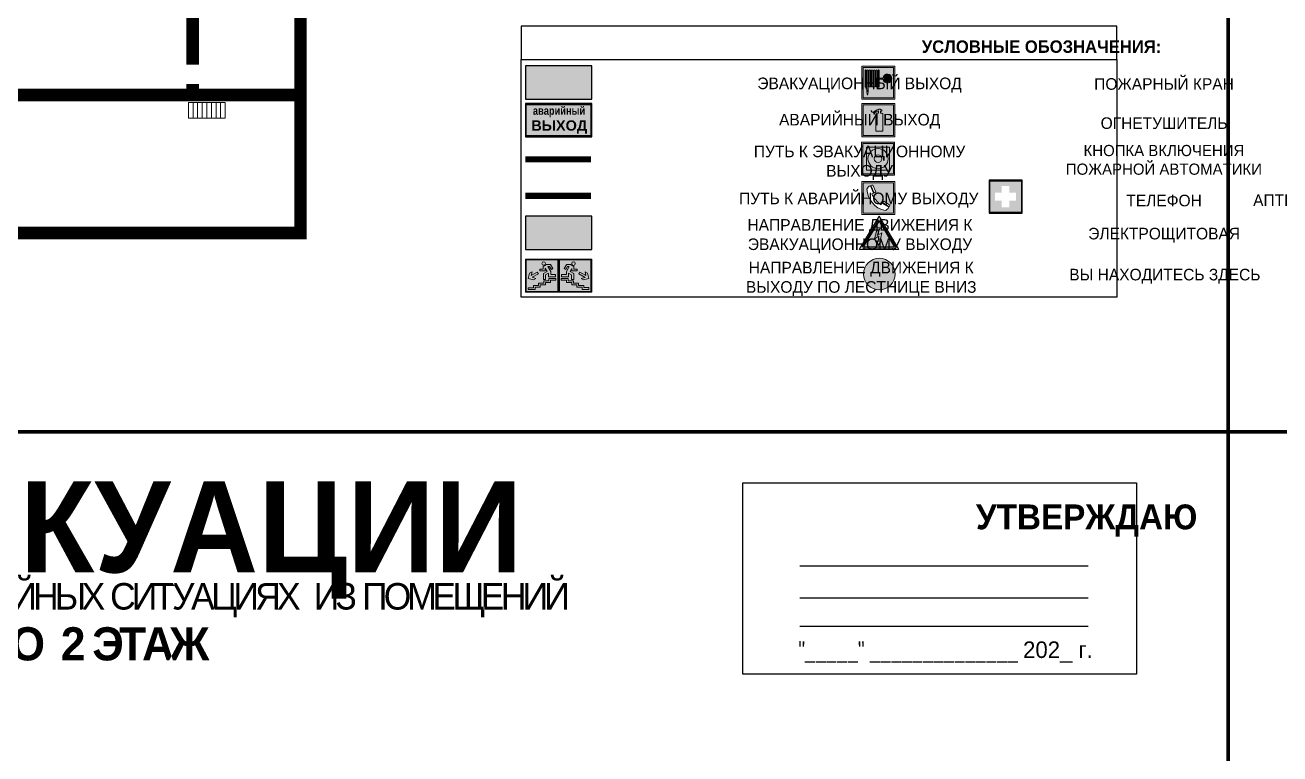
# Model space of a CAD drawing. Header units: millimetres. Extents: x 13114 to 67229, y 22859 to 38520.
# Drawn here: x 19167.7 to 19470.4, y 25382.5 to 25558.4 of the extents above; entities that cross this region are included whole.
import ezdxf

# ---------------------------------------------------------------- set-up
doc = ezdxf.new("R2010")
doc.units = ezdxf.units.MM
doc.linetypes.add('GOST2.303 4', pattern=[7, 5, -2, 0])
doc.layers.add('План_Штампы', color=7, linetype='Continuous')
doc.styles.add('обычный', font='arial.ttf')

# ---------------------------------------------------------------- blocks, each defined once
blk = doc.blocks.new('A$C3E6D3DDE')
at = {"lineweight": 5}
h = blk.add_hatch(color=40, dxfattribs=at)
h.paths.add_polyline_path([(24.1, 1.45), (16.46, -11.35), (31.74, -11.35)])
h.paths.add_polyline_path([(24.09, -0.46), (30.03, -10.41), (18.14, -10.41)], flags=16)
h.paths.add_polyline_path([(24.54, -3.08), (23.41, -6.02), (25.13, -5.01), (24.33, -8.5), (24.82, -8.27), (23.79, -9.86), (23.4, -8.04), (23.8, -8.43), (24.04, -6.29), (22.39, -7.25), (23.44, -3.08)], flags=0)
h = blk.add_hatch(color=256, dxfattribs=at)
h.paths.add_polyline_path([(24.37, 0.03, 0.567511), (23.82, 0.03), (17.59, -10.4, 0.582454), (17.86, -10.88), (30.32, -10.88, 0.582149), (30.6, -10.4)])
h.paths.add_polyline_path([(24.09, -0.46), (18.14, -10.41), (30.03, -10.41)], flags=16)
h.paths.add_polyline_path([(24.54, -3.08), (23.41, -6.02), (25.13, -5.01), (24.33, -8.5), (24.82, -8.27), (23.79, -9.86), (23.4, -8.04), (23.8, -8.43), (24.04, -6.29), (22.39, -7.25), (23.44, -3.08)], flags=0)
h = blk.add_hatch(color=40, dxfattribs=at)
h.paths.add_polyline_path([(24.09, -0.46), (18.14, -10.41), (30.03, -10.41)])
h.paths.add_polyline_path([(24.82, -8.27), (23.79, -9.86), (23.4, -8.04), (23.8, -8.43), (24.04, -6.29), (22.39, -7.25), (23.44, -3.08), (24.54, -3.08), (23.41, -6.02), (25.13, -5.01), (24.33, -8.5)], flags=16)
at = {"color": 40, "lineweight": 5}
for p, q in [((16.46, -11.35), (24.1, 1.45)), ((24.1, 1.45), (31.74, -11.35))]:
    blk.add_line(p, q, dxfattribs=at)
at = {"lineweight": 5}
for p, q in [((17.59, -10.4), (23.82, 0.03)), ((24.37, 0.03), (30.6, -10.4)), ((18.14, -10.41), (24.09, -0.46)), ((23.44, -3.08), (22.39, -7.25)), ((23.41, -6.02), (24.54, -3.08)), ((24.54, -3.08), (23.44, -3.08)), ((24.09, -0.46), (30.03, -10.41)), ((22.39, -7.25), (24.04, -6.29)), ((23.8, -8.43), (23.4, -8.04)), ((23.4, -8.04), (23.79, -9.86)), ((25.13, -5.01), (23.41, -6.02)), ((23.79, -9.86), (24.82, -8.27)), ((24.04, -6.29), (23.8, -8.43)), ((24.33, -8.5), (25.13, -5.01)), ((24.82, -8.27), (24.33, -8.5)), ((17.86, -10.88), (30.32, -10.88)), ((18.14, -10.41), (30.03, -10.41))]:
    blk.add_line(p, q, dxfattribs=at)
at = {"color": 50, "lineweight": 5}
blk.add_line((31.74, -11.35), (16.46, -11.35), dxfattribs=at)
blk = doc.blocks.new('A$C41C009D9')
at = {"true_color": 0xffffff}
blk.add_hatch(color=7, dxfattribs=at).paths.add_polyline_path([(0, 8), (-16, 8), (-16, 0), (0, 0)])
h = blk.add_hatch(color=126)
h.dxf.hatch_style = 1
h.paths.add_polyline_path([(-15.8, 7.8), (-15.8, 0.2), (-0.2, 0.2), (-0.2, 7.8)])
at = {"color": 126}
for points in [[(-16, 0), (0, 0), (0, 8), (-16, 8)], [(-16, 0), (0, 0), (0, 8), (-16, 8)], [(-15.8, 7.8), (-0.2, 7.8), (-0.2, 0.2), (-15.8, 0.2)]]:
    blk.add_lwpolyline(points, close=True, dxfattribs=at)
at = {"color": 7, "true_color": 0xffffff, "insert": (-15.8, 7.3), "char_height": 2.5, "width": 15.5999, "attachment_point": 1, "style": 'обычный'}
blk.add_mtext('\\pi1.6133;{\\fArial|b1|i0|c204|p34;\\H0.8x;\\W0.8;аварийный\\H1.25x;\\W1;\\P\\pi1.2327;ВЫХОД}', dxfattribs=at)
blk = doc.blocks.new('A$C32E8229D')
at = {"true_color": 0xffffff}
blk.add_hatch(color=7, dxfattribs=at).paths.add_polyline_path([(0, 0), (0, -8), (16, -8), (16, 0)])
h = blk.add_hatch(color=126)
h.paths.add_polyline_path([(0.2, -0.2), (15.8, -0.2), (15.8, -7.8), (0.2, -7.8)])
h.paths.add_polyline_path([(13.49, -2.05), (12.08, -2.05), (11.37, -2.63, 0.162397), (11.29, -2.84), (11.29, -3.63), (10.35, -3.63), (10.35, -4.05), (11.68, -4.05), (11.68, -3.48), (12.26, -4.28), (11.29, -5.1), (11.29, -6.78), (11.85, -6.78), (11.85, -5.44), (12.8, -4.64), (12.8, -5.94), (14.46, -5.94), (14.46, -5.39), (13.45, -5.39), (13.45, -3.97), (12.46, -2.59), (13.15, -2.59), (13.69, -3.34), (14.18, -3)], flags=16)
h.paths.add_polyline_path([(10.74, -1.82, 1), (11.8, -1.82, 1)], flags=16)
h.paths.add_polyline_path([(9.39, -3.59), (5.99, -3.59), (6.56, -3.03), (5.91, -3.03), (5.1, -3.83), (5.91, -4.64), (6.56, -4.64), (5.99, -4.09), (9.39, -4.09)], flags=16)
h.paths.add_polyline_path([(4.29, -1.08), (1.72, -1.08), (1.72, -6.6), (4.29, -6.6)], flags=16)
at = {"color": 126}
blk.add_lwpolyline([(16, -8), (0, -8), (0, 0), (16, 0)], close=True, dxfattribs=at)
blk = doc.blocks.new('A$C54414219')
at = {"true_color": 0xffffff}
h = blk.add_hatch(color=7, dxfattribs=at)
h.paths.add_polyline_path([(2.39, -9.45), (2.39, -18.3), (11.23, -18.3), (11.23, -9.45)], flags=0)
h.paths.add_polyline_path([(10.71, -13.87, -1), (2.92, -13.87, -1)], flags=0)
h.paths.add_polyline_path([(8.3, -13.87, -1), (5.33, -13.87, -1)], flags=0)
h.paths.add_polyline_path([(0.41, -7.47), (0.41, -20.27), (13.21, -20.27), (13.21, -7.47)])
h.paths.add_polyline_path([(0.92, -19.77), (12.71, -19.77), (12.71, -7.98), (0.92, -7.98)], flags=16)
h.paths.add_polyline_path([(11.23, -9.45), (11.23, -18.3), (2.39, -18.3), (2.39, -9.45)], flags=0)
at = {"lineweight": 5}
h = blk.add_hatch(color=242, dxfattribs=at)
h.paths.add_polyline_path([(12.71, -7.98), (0.92, -7.98), (0.92, -19.77), (12.71, -19.77)])
h.paths.add_polyline_path([(11.23, -18.3), (2.39, -18.3), (2.39, -9.45), (11.23, -9.45)], flags=16)
h.paths.add_polyline_path([(10.71, -13.87, -1), (2.92, -13.87, -1)], flags=0)
h.paths.add_polyline_path([(8.3, -13.87, -1), (5.33, -13.87, -1)], flags=0)
at = {"true_color": 0xffffff}
h = blk.add_hatch(color=7, dxfattribs=at)
h.paths.add_polyline_path([(2.39, -9.45), (2.39, -18.3), (11.23, -18.3), (11.23, -9.45)])
h.paths.add_polyline_path([(10.71, -13.87, -1), (2.92, -13.87, -1)], flags=16)
h.paths.add_polyline_path([(8.3, -13.87, -1), (5.33, -13.87, -1)], flags=0)
at = {"lineweight": 5}
h = blk.add_hatch(color=242, dxfattribs=at)
h.paths.add_polyline_path([(2.92, -13.87, 1), (10.71, -13.87, 1)])
h.paths.add_polyline_path([(8.3, -13.87, -1), (5.33, -13.87, -1)], flags=16)
at = {"color": 242, "lineweight": 5}
for p, q in [((0.41, -20.27), (0.41, -7.47)), ((0.41, -7.47), (13.21, -7.47)), ((0.41, -7.47), (13.21, -7.47)), ((13.21, -20.27), (13.21, -7.47)), ((0.41, -20.27), (13.21, -20.27))]:
    blk.add_line(p, q, dxfattribs=at)
for points in [[(0.92, -7.98), (12.71, -7.98), (12.71, -19.77), (0.92, -19.77)], [(2.39, -9.45), (11.23, -9.45), (11.23, -18.3), (2.39, -18.3)]]:
    blk.add_lwpolyline(points, close=True, dxfattribs=at)
for radius in [3.89, 1.49]:
    blk.add_circle((6.81, -13.87), radius, dxfattribs=at)
blk = doc.blocks.new('A$C456E1F9C')
at = {"lineweight": 5}
h = blk.add_hatch(color=242, dxfattribs=at)
h.paths.add_polyline_path([(0.51, -1.47), (0.51, -13.26), (12.29, -13.26), (12.29, -1.47)])
h.paths.add_polyline_path([(5.42, -4.95, -0.254479), (4.78, -5.4), (3.52, -2.53, -0.209735), (4.23, -2.4)], flags=16)
h.paths.add_polyline_path([(8.53, -8.6), (10.87, -10.17), (10.54, -10.76), (8.03, -9.13, -0.192251)], flags=16)
h.paths.add_polyline_path([(4.61, -5.49, 0.005518), (3.87, -5.72, 0.128647), (7.49, -10.01, 0.00809), (7.83, -9.33), (10.47, -10.97, -0.16736), (8.99, -12.25, -0.327862), (1.95, -3.95, -0.166952), (3.36, -2.62)], flags=16)
at = {"color": 242, "lineweight": 5}
for p, q in [((0, -13.77), (0, -0.97)), ((12.8, -0.97), (0, -0.97)), ((4.61, -5.49), (3.36, -2.62)), ((3.52, -2.53), (4.78, -5.4)), ((4.23, -2.4), (5.42, -4.95)), ((12.8, -13.77), (12.8, -0.97)), ((7.83, -9.33), (10.47, -10.97)), ((8.03, -9.13), (10.54, -10.76)), ((10.81, -10.12), (8.53, -8.6)), ((0, -13.77), (12.8, -13.77)), ((10.54, -10.76), (10.8, -10.3)), ((10.8, -10.3), (10.81, -10.12))]:
    blk.add_line(p, q, dxfattribs=at)
blk.add_lwpolyline([(0.51, -1.47), (12.29, -1.47), (12.29, -13.26), (0.51, -13.26)], close=True, dxfattribs=at)
for centre, radius, start, end in [((4.59, -5.34), 2.99, 114.2845, 152.1974), ((11.12, -3.31), 9.19, 183.9915, 256.6009), ((4.02, -3.27), 0.891, 76.3284, 123.7092), ((14.98, -39.1), 35.17, 107.1487, 108.4135), ((13.86, -0.94), 11.08, 205.5536, 234.8762), ((4.68, -4.59), 0.824, 276.9621, 334.0723), ((-13.31, 0.8), 23.44, 332.5487, 334.4027), ((8.94, -9.5), 0.989, 114.4092, 157.9388), ((7.87, -9.46), 3, 291.9291, 329.9329)]:
    blk.add_arc(centre, radius, start, end, dxfattribs=at)
blk = doc.blocks.new('A$C18900ED3')
h = blk.add_hatch(color=126)
h.paths.add_polyline_path([(-0.18, -0.18), (-7.02, -0.18), (-7.02, -7.02), (-0.18, -7.02)])
h.paths.add_polyline_path([(-5.89, -4.46), (-5.89, -2.77), (-4.46, -2.77), (-4.46, -1.31), (-2.77, -1.31), (-2.77, -2.77), (-1.33, -2.77), (-1.33, -4.46), (-2.77, -4.46), (-2.77, -5.89), (-4.46, -5.89), (-4.46, -4.46)], flags=16)
at = {"color": 126}
for p, q in [((-7.2, 0), (-7.2, -7.2)), ((0, 0), (-7.2, 0)), ((0, -7.2), (0, 0)), ((-7.02, -7.02), (-7.02, -0.18)), ((-7.02, -0.18), (-0.18, -0.18)), ((-0.18, -0.18), (-0.18, -7.02)), ((-7.2, -7.2), (0, -7.2)), ((-0.18, -7.02), (-7.02, -7.02))]:
    blk.add_line(p, q, dxfattribs=at)
blk = doc.blocks.new('A$C7B4425F7')
at = {"true_color": 0xffffff}
blk.add_hatch(color=7, dxfattribs=at).paths.add_polyline_path([(0, 0), (-16, 0), (-16, -8), (0, -8)])
h = blk.add_hatch(color=126)
h.paths.add_polyline_path([(-0.2, -0.2), (-15.8, -0.2), (-15.8, -7.8), (-0.2, -7.8)])
h.paths.add_polyline_path([(-11.76, -2.03), (-11.76, -3.66), (-11.17, -3.66, -0.568275), (-11.17, -6.18), (-12.58, -6.18), (-12.58, -2.03)], flags=16)
h.paths.add_polyline_path([(-13.33, -4.12, -0.495768), (-13.59, -6.18), (-15.03, -6.18), (-15.03, -2.03), (-13.59, -2.03, -0.487973)], flags=16)
h.paths.add_polyline_path([(-10.25, -2.03), (-9.48, -2.03), (-9.48, -6.18), (-10.25, -6.18)], flags=16)
h.paths.add_polyline_path([(-13.84, -3.69), (-14.24, -3.69), (-14.24, -3.03), (-13.9, -3.03, -0.692621)], flags=0)
h.paths.add_polyline_path([(-9.15, -2.03), (-8.4, -2.03), (-8.04, -3.07), (-7.68, -2.03), (-6.93, -2.03), (-7.64, -4.1), (-6.93, -6.18), (-7.68, -6.18), (-8.04, -5.14), (-8.4, -6.18), (-9.15, -6.18), (-8.44, -4.1)], flags=16)
h.paths.add_polyline_path([(-11.76, -4.46), (-11.42, -4.46, -0.692621), (-11.36, -5.12), (-11.76, -5.12)], flags=0)
h.paths.add_polyline_path([(-13.9, -5.2), (-14.24, -5.2), (-14.24, -4.55), (-13.84, -4.55, -0.708038)], flags=0)
edge = h.paths.add_edge_path(flags=16)
edge.add_ellipse((-5.51, -4.08), major_axis=(0, 2.05), ratio=0.586184, start_angle=0, end_angle=360)
edge = h.paths.add_edge_path(flags=0)
edge.add_ellipse((-5.51, -4.08), major_axis=(0, 1.14), ratio=0.454828, start_angle=0, end_angle=360)
h.paths.add_polyline_path([(-4.13, -4.96, 0.377264), (-3.48, -4.52, 0.0555), (-3.16, -2.03), (-1.66, -2.03), (-1.66, -4.96), (-0.96, -4.96), (-0.96, -7.01), (-1.75, -7.01), (-1.75, -6.18), (-3.3, -6.18), (-3.3, -7.02), (-4.13, -7.02)], flags=16)
h.paths.add_polyline_path([(-2.73, -2.91), (-2.28, -2.91), (-2.28, -4.96), (-3.05, -4.96, 0.079136)], flags=0)
at = {"color": 126}
blk.add_lwpolyline([(-16, -8), (0, -8), (0, 0), (-16, 0)], close=True, dxfattribs=at)
blk = doc.blocks.new('A$C37112FD5')
at = {"true_color": 0xf5f5ff}
h = blk.add_hatch(color=7, dxfattribs=at)
h.dxf.hatch_style = 1
h.paths.add_polyline_path([(12.8, -7.4), (0, -7.4), (0, -20.2), (12.8, -20.2)])
h.paths.add_polyline_path([(12.29, -7.91), (12.29, -19.69), (0.51, -19.69), (0.51, -7.91)], flags=16)
h.paths.add_polyline_path([(4.98, -9.04, -0.42597), (5.17, -9.22), (5.17, -12.25), (5.17, -15.29, -0.432244), (4.98, -15.47), (4.83, -15.47, -0.42597), (4.64, -15.29), (4.64, -12.25), (4.64, -9.22, -0.432244), (4.83, -9.04)], flags=0)
h.paths.add_polyline_path([(4.28, -9.22), (4.28, -12.25), (4.28, -15.29, -0.432244), (4.09, -15.47), (3.94, -15.47, -0.42597), (3.75, -15.29), (3.75, -12.25), (3.75, -9.22, -0.432244), (3.94, -9.04), (4.09, -9.04, -0.42597)], flags=0)
h.paths.add_polyline_path([(5.72, -9.04), (5.87, -9.04, -0.42597), (6.06, -9.22), (6.06, -12.25), (6.06, -15.29, -0.432244), (5.87, -15.47), (5.72, -15.47, -0.42597), (5.53, -15.29), (5.53, -12.25), (5.53, -9.22, -0.432244)], flags=0)
h.paths.add_polyline_path([(6.42, -8.9), (6.5, -8.9, -0.42597), (6.69, -9.08), (6.69, -12.03), (8.21, -12.03, -15.824349), (8.21, -12.47), (6.69, -12.47), (6.69, -15.42, -0.432244), (6.5, -15.6), (6.42, -15.6)], flags=0)
h.paths.add_polyline_path([(3.39, -9.22), (3.39, -12.25), (3.39, -15.29, -0.432244), (3.2, -15.47), (3.05, -15.47, -0.42597), (2.85, -15.29), (2.85, -12.25), (2.85, -9.22, -0.432244), (3.05, -9.04), (3.2, -9.04, -0.42597)], flags=0)
h.paths.add_polyline_path([(2.5, -9.22), (2.5, -16.71), (1.96, -16.71), (1.96, -9.22, -0.432244), (2.15, -9.04), (2.31, -9.04, -0.42597)], flags=0)
h.paths.add_polyline_path([(1.61, -8.9), (1.61, -15.6), (1.57, -15.6, -0.42597), (1.37, -15.42), (1.37, -12.03), (1.37, -9.09, -0.432244), (1.57, -8.9)], flags=0)
h.paths.add_polyline_path([(9.76, -10.81), (9.76, -12.03), (8.49, -12.03, -0.336371)], flags=0)
h.paths.add_polyline_path([(8.49, -12.47), (9.76, -12.47), (9.76, -13.7, -0.336371)], flags=0)
h.paths.add_polyline_path([(10.11, -10.81, -0.336371), (11.38, -12.03), (10.11, -12.03)], flags=0)
h.paths.add_polyline_path([(10.11, -12.47), (11.38, -12.47, -0.336371), (10.11, -13.7)], flags=0)
h.paths.add_polyline_path([(2.5, -16.84), (2.5, -17.05), (1.97, -17.05), (1.97, -16.84)], flags=0)
h.paths.add_polyline_path([(2.5, -17.24, -0.033778), (2.24, -18.6, -0.033778), (1.97, -17.24)], flags=0)
h = blk.add_hatch(color=242)
h.dxf.hatch_style = 1
h.paths.add_polyline_path([(12.29, -7.91), (0.51, -7.91), (0.51, -19.69), (12.29, -19.69)])
h.paths.add_polyline_path([(6.42, -15.6), (6.42, -8.9), (6.5, -8.9, -0.42597), (6.69, -9.08), (6.69, -12.03), (8.21, -12.03, -15.824349), (8.21, -12.47), (6.69, -12.47), (6.69, -15.42, -0.432244), (6.5, -15.6)], flags=16)
h.paths.add_polyline_path([(5.87, -15.47), (5.72, -15.47, -0.42597), (5.53, -15.29), (5.53, -12.25), (5.53, -9.22, -0.432244), (5.72, -9.04), (5.87, -9.04, -0.42597), (6.06, -9.22), (6.06, -12.25), (6.06, -15.29, -0.432244)], flags=16)
h.paths.add_polyline_path([(4.98, -15.47), (4.83, -15.47, -0.42597), (4.64, -15.29), (4.64, -12.25), (4.64, -9.22, -0.432244), (4.83, -9.04), (4.98, -9.04, -0.42597), (5.17, -9.22), (5.17, -12.25), (5.17, -15.29, -0.432244)], flags=16)
h.paths.add_polyline_path([(4.09, -15.47), (3.94, -15.47, -0.42597), (3.75, -15.29), (3.75, -12.25), (3.75, -9.22, -0.432244), (3.94, -9.04), (4.09, -9.04, -0.42597), (4.28, -9.22), (4.28, -12.25), (4.28, -15.29, -0.432244)], flags=16)
h.paths.add_polyline_path([(3.2, -15.47), (3.05, -15.47, -0.42597), (2.85, -15.29), (2.85, -12.25), (2.85, -9.22, -0.432244), (3.05, -9.04), (3.2, -9.04, -0.42597), (3.39, -9.22), (3.39, -12.25), (3.39, -15.29, -0.432244)], flags=16)
h.paths.add_polyline_path([(2.5, -17.05), (1.97, -17.05), (1.97, -16.84), (2.5, -16.84)], flags=16)
h.paths.add_polyline_path([(2.5, -17.24, -0.033778), (2.24, -18.6, -0.033778), (1.97, -17.24)], flags=16)
h.paths.add_polyline_path([(2.5, -16.71), (1.96, -16.71), (1.96, -9.22, -0.432244), (2.15, -9.04), (2.31, -9.04, -0.42597), (2.5, -9.22)], flags=16)
h.paths.add_polyline_path([(1.61, -15.6), (1.57, -15.6, -0.42597), (1.37, -15.42), (1.37, -12.03), (1.37, -9.09, -0.432244), (1.57, -8.9), (1.61, -8.9)], flags=16)
h.paths.add_polyline_path([(8.49, -12.47), (9.76, -12.47), (9.76, -13.7, -0.336371)], flags=0)
h.paths.add_polyline_path([(10.11, -13.7), (10.11, -12.47), (11.38, -12.47, -0.336371)], flags=0)
h.paths.add_polyline_path([(8.49, -12.03, -0.336371), (9.76, -10.81), (9.76, -12.03)], flags=0)
h.paths.add_polyline_path([(10.11, -12.03), (10.11, -10.81, -0.336371), (11.38, -12.03)], flags=0)
h = blk.add_hatch(color=7, dxfattribs=at)
h.dxf.hatch_style = 1
h.paths.add_polyline_path([(1.61, -8.9), (1.57, -8.9, 0.432244), (1.37, -9.09), (1.37, -12.03), (1.37, -15.42, 0.42597), (1.57, -15.6), (1.61, -15.6)])
h.paths.add_polyline_path([(2.5, -9.22, 0.42597), (2.31, -9.04), (2.15, -9.04, 0.432244), (1.96, -9.22), (1.96, -16.71), (2.5, -16.71)])
h.paths.add_polyline_path([(2.5, -16.84), (1.97, -16.84), (1.97, -17.05), (2.5, -17.05)])
h.paths.add_polyline_path([(2.5, -17.24), (1.97, -17.24, 0.033778), (2.24, -18.6, 0.033778)])
h.paths.add_polyline_path([(3.39, -12.25), (3.39, -9.22, 0.42597), (3.2, -9.04), (3.05, -9.04, 0.432244), (2.85, -9.22), (2.85, -12.25), (2.85, -15.29, 0.42597), (3.05, -15.47), (3.2, -15.47, 0.432244), (3.39, -15.29)])
h.paths.add_polyline_path([(4.28, -12.25), (4.28, -9.22, 0.42597), (4.09, -9.04), (3.94, -9.04, 0.432244), (3.75, -9.22), (3.75, -12.25), (3.75, -15.29, 0.42597), (3.94, -15.47), (4.09, -15.47, 0.432244), (4.28, -15.29)])
h.paths.add_polyline_path([(5.17, -12.25), (5.17, -9.22, 0.42597), (4.98, -9.04), (4.83, -9.04, 0.432244), (4.64, -9.22), (4.64, -12.25), (4.64, -15.29, 0.42597), (4.83, -15.47), (4.98, -15.47, 0.432244), (5.17, -15.29)])
h.paths.add_polyline_path([(6.06, -12.25), (6.06, -9.22, 0.42597), (5.87, -9.04), (5.72, -9.04, 0.432244), (5.53, -9.22), (5.53, -12.25), (5.53, -15.29, 0.42597), (5.72, -15.47), (5.87, -15.47, 0.432244), (6.06, -15.29)])
h.paths.add_polyline_path([(6.69, -12.47), (8.21, -12.47, 15.824349), (8.21, -12.03), (6.69, -12.03), (6.69, -9.08, 0.42597), (6.5, -8.9), (6.42, -8.9), (6.42, -15.6), (6.5, -15.6, 0.432244), (6.69, -15.42)])
h.paths.add_polyline_path([(8.49, -12.47), (9.76, -12.47), (9.76, -13.7, -0.336371)], flags=16)
h.paths.add_polyline_path([(8.49, -12.03, -0.336371), (9.76, -10.81), (9.76, -12.03)], flags=16)
h.paths.add_polyline_path([(10.11, -12.47), (11.38, -12.47, -0.336371), (10.11, -13.7)], flags=16)
h.paths.add_polyline_path([(10.11, -12.03), (10.11, -10.81, -0.336371), (11.38, -12.03)], flags=16)
h = blk.add_hatch(color=242)
h.dxf.hatch_style = 1
h.paths.add_polyline_path([(9.76, -10.81, 0.336371), (8.49, -12.03), (9.76, -12.03)])
h.paths.add_polyline_path([(10.11, -10.81), (10.11, -12.03), (11.38, -12.03, 0.336371)])
h.paths.add_polyline_path([(11.38, -12.47), (10.11, -12.47), (10.11, -13.7, 0.336371)])
h.paths.add_polyline_path([(9.76, -12.47), (8.49, -12.47, 0.336371), (9.76, -13.7)])
at = {"color": 242, "lineweight": 5}
for p, q in [((0, -20.2), (0, -7.4)), ((0, -7.4), (12.8, -7.4)), ((1.37, -12.03), (1.37, -9.08)), ((1.57, -8.9), (1.61, -8.9)), ((1.61, -8.9), (1.61, -15.6)), ((1.96, -16.71), (1.96, -9.22)), ((2.15, -9.04), (2.31, -9.04)), ((2.5, -16.71), (2.5, -9.22)), ((2.85, -12.25), (2.85, -9.22)), ((3.05, -9.04), (3.2, -9.04)), ((3.39, -12.25), (3.39, -9.22)), ((3.75, -12.25), (3.75, -9.22)), ((3.94, -9.04), (4.09, -9.04)), ((4.28, -12.25), (4.28, -9.22)), ((4.64, -12.25), (4.64, -9.22)), ((4.83, -9.04), (4.98, -9.04)), ((5.17, -12.25), (5.17, -9.22)), ((5.53, -12.25), (5.53, -9.22)), ((5.72, -9.04), (5.87, -9.04)), ((6.06, -12.25), (6.06, -9.22)), ((6.42, -8.9), (6.42, -15.6)), ((6.5, -8.9), (6.42, -8.9)), ((6.69, -12.03), (6.69, -9.08)), ((12.8, -20.2), (12.8, -7.4)), ((1.37, -12.03), (1.37, -15.42)), ((2.85, -12.25), (2.85, -15.29)), ((3.39, -12.25), (3.39, -15.29)), ((3.75, -12.25), (3.75, -15.29)), ((4.28, -12.25), (4.28, -15.29)), ((4.64, -12.25), (4.64, -15.29)), ((5.17, -12.25), (5.17, -15.29)), ((5.53, -12.25), (5.53, -15.29)), ((6.06, -12.25), (6.06, -15.29)), ((8.21, -12.03), (6.69, -12.03)), ((8.21, -12.47), (6.69, -12.47)), ((6.69, -12.47), (6.69, -15.42)), ((9.76, -12.03), (8.49, -12.03)), ((9.76, -12.47), (8.49, -12.47)), ((9.76, -10.81), (9.76, -12.03)), ((9.76, -12.47), (9.76, -13.7)), ((10.11, -10.81), (10.11, -12.03)), ((11.38, -12.03), (10.11, -12.03)), ((11.38, -12.47), (10.11, -12.47)), ((10.11, -12.47), (10.11, -13.7)), ((1.57, -15.6), (1.61, -15.6)), ((1.96, -16.71), (2.5, -16.71)), ((1.97, -16.84), (2.5, -16.84)), ((1.97, -17.05), (1.97, -16.84)), ((2.5, -17.05), (1.97, -17.05)), ((1.97, -17.24), (2.5, -17.24)), ((2.5, -16.84), (2.5, -17.05)), ((3.05, -15.47), (3.2, -15.47)), ((3.94, -15.47), (4.09, -15.47)), ((4.83, -15.47), (4.98, -15.47)), ((5.72, -15.47), (5.87, -15.47)), ((6.42, -15.6), (6.5, -15.6)), ((0, -20.2), (12.8, -20.2))]:
    blk.add_line(p, q, dxfattribs=at)
blk.add_lwpolyline([(0.51, -7.91), (12.29, -7.91), (12.29, -19.69), (0.51, -19.69)], close=True, dxfattribs=at)
for centre, radius, start, end in [((1.56, -9.09), 0.182, 87.1027, 180.6071), ((2.15, -9.22), 0.182, 87.1027, 180.6071), ((2.32, -9.22), 0.182, 359.3929, 92.8973), ((3.04, -9.22), 0.182, 87.1027, 180.6071), ((3.21, -9.22), 0.182, 359.3929, 92.8973), ((3.93, -9.22), 0.182, 87.1027, 180.6071), ((4.1, -9.22), 0.182, 359.3929, 92.8973), ((4.82, -9.22), 0.182, 87.1027, 180.6071), ((4.99, -9.22), 0.182, 359.3929, 92.8973), ((5.71, -9.22), 0.182, 87.1027, 180.6071), ((5.88, -9.22), 0.182, 359.3929, 92.8973), ((6.51, -9.09), 0.182, 359.3929, 92.8973), ((9.93, -12.25), 1.74, 187.2319, 172.7681), ((9.93, -12.25), 1.46, 96.9927, 171.3585), ((9.93, -12.25), 1.46, 188.6415, 263.0073), ((9.93, -12.25), 1.46, 8.6415, 83.0073), ((9.93, -12.25), 1.46, 276.9927, 351.3585), ((1.56, -15.42), 0.182, 179.3929, 272.8973), ((12.17, -15.98), 10.27, 187.041, 194.7793), ((-7.7, -15.98), 10.27, 345.2207, 352.959), ((3.04, -15.29), 0.182, 179.3929, 272.8973), ((3.21, -15.29), 0.182, 267.1027, 0.6071), ((3.93, -15.29), 0.182, 179.3929, 272.8973), ((4.1, -15.29), 0.182, 267.1027, 0.6071), ((4.82, -15.29), 0.182, 179.3929, 272.8973), ((4.99, -15.29), 0.182, 267.1027, 0.6071), ((5.71, -15.29), 0.182, 179.3929, 272.8973), ((5.88, -15.29), 0.182, 267.1027, 0.6071), ((6.51, -15.42), 0.182, 267.1027, 0.6071)]:
    blk.add_arc(centre, radius, start, end, dxfattribs=at)
blk = doc.blocks.new('A$C3AD82952')
at = {"true_color": 0xf5f5ff}
h = blk.add_hatch(color=7, dxfattribs=at)
h.dxf.hatch_style = 1
h.paths.add_polyline_path([(8.21, 8.73, 0.414214), (7.89, 9.05), (7.22, 9.05), (7.22, 9.92), (7.59, 9.92, 1), (7.57, 10.36), (7.22, 10.36), (7.22, 10.6), (6.43, 10.6), (6.43, 10.36), (6.01, 10.36), (4.74, 9.59), (4.74, 8.69), (4.98, 8.73), (4.98, 9.26), (6.12, 9.91), (6.43, 9.91), (6.43, 9.05), (5.76, 9.05, 0.414214), (5.44, 8.73), (5.44, 2.2), (8.21, 2.2)], flags=0)
h.paths.add_polyline_path([(12.8, 12.8), (0, 12.8), (0, 0), (12.8, 0)])
h.paths.add_polyline_path([(0.51, 12.29), (12.29, 12.29), (12.29, 0.51), (0.51, 0.51)], flags=16)
h.paths.add_polyline_path([(4.74, 9.59), (6.01, 10.36), (6.43, 10.36), (6.43, 10.6), (7.22, 10.6), (7.22, 10.36), (7.59, 10.36, -0.94586), (7.59, 9.92), (7.22, 9.92), (7.22, 9.05), (7.89, 9.05, -0.414214), (8.21, 8.73), (8.21, 2.2), (5.44, 2.2), (5.44, 8.73, -0.414214), (5.76, 9.05), (6.43, 9.05), (6.43, 9.91), (6.12, 9.91), (4.98, 9.26), (4.98, 8.73), (4.74, 8.69)], flags=0)
h = blk.add_hatch(color=242)
h.dxf.hatch_style = 1
h.paths.add_polyline_path([(12.29, 12.29), (0.51, 12.29), (0.51, 0.51), (12.29, 0.51)])
h.paths.add_polyline_path([(4.74, 8.69), (4.74, 9.59), (6.01, 10.36), (6.43, 10.36), (6.43, 10.6), (7.22, 10.6), (7.22, 10.36), (7.59, 10.36, -0.94586), (7.59, 9.92), (7.22, 9.92), (7.22, 9.05), (7.89, 9.05, -0.414214), (8.21, 8.73), (8.21, 2.2), (5.44, 2.2), (5.44, 8.73, -0.414214), (5.76, 9.05), (6.43, 9.05), (6.43, 9.91), (6.12, 9.91), (4.98, 9.26), (4.98, 8.73)], flags=16)
h = blk.add_hatch(color=7, dxfattribs=at)
h.dxf.hatch_style = 1
h.paths.add_polyline_path([(8.21, 8.73, 0.414214), (7.89, 9.05), (7.22, 9.05), (7.22, 9.92), (7.59, 9.92, 1), (7.57, 10.36), (7.22, 10.36), (7.22, 10.6), (6.43, 10.6), (6.43, 10.36), (6.01, 10.36), (4.74, 9.59), (4.74, 8.69), (4.98, 8.73), (4.98, 9.26), (6.12, 9.91), (6.43, 9.91), (6.43, 9.05), (5.76, 9.05, 0.414214), (5.44, 8.73), (5.44, 2.2), (8.21, 2.2)])
at = {"color": 242, "lineweight": 5}
for p, q in [((0, 0), (0, 12.8)), ((0, 12.8), (12.8, 12.8)), ((6.01, 10.36), (4.74, 9.59)), ((4.98, 9.26), (6.12, 9.91)), ((6.01, 10.36), (6.43, 10.36)), ((6.12, 9.91), (6.43, 9.91)), ((7.22, 10.6), (6.43, 10.6)), ((6.43, 10.6), (6.43, 10.36)), ((6.43, 9.91), (6.43, 9.05)), ((7.22, 10.36), (7.22, 10.6)), ((7.59, 10.36), (7.22, 10.36)), ((7.22, 9.05), (7.22, 9.92)), ((7.59, 9.92), (7.22, 9.92)), ((12.8, 0), (12.8, 12.8)), ((4.74, 9.59), (4.74, 8.69)), ((4.74, 8.69), (4.98, 8.73)), ((4.98, 8.73), (4.98, 9.26)), ((5.44, 2.2), (5.44, 8.73)), ((5.76, 9.05), (6.43, 9.05)), ((7.89, 9.05), (7.22, 9.05)), ((8.21, 2.2), (8.21, 8.73)), ((0, 0), (12.8, 0)), ((5.44, 2.2), (8.21, 2.2))]:
    blk.add_line(p, q, dxfattribs=at)
blk.add_lwpolyline([(0.51, 12.29), (12.29, 12.29), (12.29, 0.51), (0.51, 0.51)], close=True, dxfattribs=at)
for centre, radius, start, end in [((7.58, 10.14), 0.223, 273.1875, 86.8125), ((5.76, 8.73), 0.32, 90, 180), ((7.89, 8.73), 0.32, 0, 90)]:
    blk.add_arc(centre, radius, start, end, dxfattribs=at)
blk = doc.blocks.new('A$C7B8C2D5B')
at = {"lineweight": 0}
h = blk.add_hatch(color=5, dxfattribs=at)
h.dxf.hatch_style = 1
h.paths.add_polyline_path([(1.4, -3.02, 1), (-2.11, -3.02, 1)])
at = {"color": 5, "lineweight": 0}
blk.add_circle((-0.36, -3.02), 1.75, dxfattribs=at)
blk = doc.blocks.new('вниз 3')
at = {"lineweight": 0, "true_color": 0xffffff}
h = blk.add_hatch(color=7, dxfattribs=at)
h.dxf.hatch_style = 1
h.paths.add_polyline_path([(40997.5, -4475.69), (40997.25, -4475.28), (40995.76, -4476.15), (40995.97, -4475.23), (40995.39, -4475.56), (40995.05, -4476.83), (40996.33, -4477.17), (40996.91, -4476.83), (40996, -4476.55)], flags=0)
h.paths.add_polyline_path([(40999.81, -4473.95), (41000.22, -4473.95), (41000.64, -4474.67), (41001.03, -4474.43), (41000.46, -4473.49), (41000.42, -4473.49), (40999.43, -4473.49), (40998.68, -4473.92), (40998.68, -4474.57), (40997.88, -4474.57), (40997.88, -4475), (40999.14, -4475), (40999.14, -4474.43), (40999.14, -4474.38), (40999.59, -4475.15), (40998.72, -4475.67), (40998.72, -4477.06), (40999.24, -4477.06), (40999.24, -4475.96), (40999.95, -4475.56), (40999.95, -4476.43), (41001.61, -4476.43), (41001.61, -4475.88), (41000.47, -4475.88), (41000.47, -4475.12)], flags=0)
h.paths.add_polyline_path([(40999.2, -4473.24, 1), (40998.35, -4473.24, 1)], flags=0)
h.paths.add_polyline_path([(41000.46, -4477.26), (41001.69, -4477.26), (41001.69, -4476.84), (41000.03, -4476.84), (41000.03, -4477.39), (40998.78, -4477.39), (40998.78, -4477.95), (40997.53, -4477.95), (40997.53, -4478.5), (40996.29, -4478.5), (40996.29, -4479.06), (40995.05, -4479.06), (40995.05, -4479.48), (40995.29, -4479.48), (40996.72, -4479.48), (40996.72, -4478.92), (40997.97, -4478.92), (40997.97, -4478.36), (40999.2, -4478.36), (40999.2, -4477.81), (41000.46, -4477.81)], flags=0)
h.paths.add_polyline_path([(41002.37, -4472.17), (40994.37, -4472.17), (40994.37, -4480.17), (41002.37, -4480.17)])
h.paths.add_polyline_path([(41002.16, -4479.96), (40994.57, -4479.96), (40994.57, -4472.37), (41002.16, -4472.37)], flags=16)
h.paths.add_polyline_path([(41001.61, -4475.88), (41001.61, -4476.43), (40999.95, -4476.43), (40999.95, -4475.56), (40999.24, -4475.96), (40999.24, -4477.06), (40998.72, -4477.06), (40998.72, -4475.67), (40999.59, -4475.15), (40999.14, -4474.38), (40999.14, -4474.43), (40999.14, -4475), (40997.88, -4475), (40997.88, -4474.57), (40998.68, -4474.57), (40998.68, -4473.92), (40999.43, -4473.49), (41000.42, -4473.49), (41000.46, -4473.49), (41001.03, -4474.43), (41000.64, -4474.67), (41000.22, -4473.95), (40999.81, -4473.95), (41000.47, -4475.12), (41000.47, -4475.88)], flags=0)
h.paths.add_polyline_path([(41001.69, -4476.84), (41001.69, -4477.26), (41000.46, -4477.26), (41000.46, -4477.81), (40999.2, -4477.81), (40999.2, -4478.36), (40997.97, -4478.36), (40997.97, -4478.92), (40996.72, -4478.92), (40996.72, -4479.48), (40995.05, -4479.48), (40995.05, -4479.06), (40996.29, -4479.06), (40996.29, -4478.5), (40997.53, -4478.5), (40997.53, -4477.95), (40998.78, -4477.95), (40998.78, -4477.39), (41000.03, -4477.39), (41000.03, -4476.84)], flags=0)
h.paths.add_polyline_path([(40998.35, -4473.24, -1), (40999.2, -4473.24, -1)], flags=0)
h.paths.add_polyline_path([(40997.5, -4475.69), (40996, -4476.55), (40996.91, -4476.83), (40996.33, -4477.17), (40995.05, -4476.83), (40995.39, -4475.56), (40995.97, -4475.23), (40995.76, -4476.15), (40997.25, -4475.28)], flags=0)
at = {"lineweight": 0}
h = blk.add_hatch(color=126, dxfattribs=at)
h.dxf.hatch_style = 1
h.paths.add_polyline_path([(41002.16, -4472.37), (40994.57, -4472.37), (40994.57, -4479.96), (41002.16, -4479.96)])
h.paths.add_polyline_path([(40995.97, -4475.23), (40995.76, -4476.15), (40997.25, -4475.28), (40997.5, -4475.69), (40996, -4476.55), (40996.91, -4476.83), (40996.33, -4477.17), (40995.05, -4476.83), (40995.39, -4475.56)], flags=16)
h.paths.add_polyline_path([(40997.88, -4474.57), (40998.68, -4474.57), (40998.68, -4473.92), (40999.43, -4473.49), (41000.42, -4473.49), (41000.46, -4473.49), (41001.03, -4474.43), (41000.64, -4474.67), (41000.22, -4473.95), (40999.81, -4473.95), (41000.47, -4475.12), (41000.47, -4475.88), (41001.61, -4475.88), (41001.61, -4476.43), (40999.95, -4476.43), (40999.95, -4475.56), (40999.24, -4475.96), (40999.24, -4477.06), (40998.72, -4477.06), (40998.72, -4475.67), (40999.59, -4475.15), (40999.14, -4474.38), (40999.14, -4474.43), (40999.14, -4475), (40997.88, -4475)], flags=16)
h.paths.add_polyline_path([(40998.35, -4473.24, -1), (40999.2, -4473.24, -1)], flags=16)
h.paths.add_polyline_path([(40997.53, -4477.95), (40998.78, -4477.95), (40998.78, -4477.39), (41000.03, -4477.39), (41000.03, -4476.84), (41001.69, -4476.84), (41001.69, -4477.26), (41000.46, -4477.26), (41000.46, -4477.81), (40999.2, -4477.81), (40999.2, -4478.36), (40997.97, -4478.36), (40997.97, -4478.92), (40996.72, -4478.92), (40996.72, -4479.48), (40995.05, -4479.48), (40995.05, -4479.06), (40996.29, -4479.06), (40996.29, -4478.5), (40997.53, -4478.5)], flags=16)
at = {"lineweight": 0, "true_color": 0xffffff}
h = blk.add_hatch(color=7, dxfattribs=at)
h.dxf.hatch_style = 1
h.paths.add_polyline_path([(40999.2, -4473.24, 1), (40998.35, -4473.24, 1)])
h.paths.add_polyline_path([(40999.81, -4473.95), (41000.22, -4473.95), (41000.64, -4474.67), (41001.03, -4474.43), (41000.46, -4473.49), (41000.42, -4473.49), (40999.43, -4473.49), (40998.68, -4473.92), (40998.68, -4474.57), (40997.88, -4474.57), (40997.88, -4475), (40999.14, -4475), (40999.14, -4474.43), (40999.14, -4474.38), (40999.59, -4475.15), (40998.72, -4475.67), (40998.72, -4477.06), (40999.24, -4477.06), (40999.24, -4475.96), (40999.95, -4475.56), (40999.95, -4476.43), (41001.61, -4476.43), (41001.61, -4475.88), (41000.47, -4475.88), (41000.47, -4475.12)])
h.paths.add_polyline_path([(40999.2, -4477.81), (41000.46, -4477.81), (41000.46, -4477.26), (41001.69, -4477.26), (41001.69, -4476.84), (41000.03, -4476.84), (41000.03, -4477.39), (40998.78, -4477.39), (40998.78, -4477.95), (40997.53, -4477.95), (40997.53, -4478.5), (40996.29, -4478.5), (40996.29, -4479.06), (40995.05, -4479.06), (40995.05, -4479.48), (40995.29, -4479.48), (40996.72, -4479.48), (40996.72, -4478.92), (40997.97, -4478.92), (40997.97, -4478.36), (40999.2, -4478.36)])
h.paths.add_polyline_path([(40997.5, -4475.69), (40997.25, -4475.28), (40995.76, -4476.15), (40995.97, -4475.23), (40995.39, -4475.56), (40995.05, -4476.83), (40996.33, -4477.17), (40996.91, -4476.83), (40996, -4476.55)])
at = {"color": 126, "lineweight": 0}
for points in [[(40994.37, -4472.17), (41002.37, -4472.17), (41002.37, -4480.17), (40994.37, -4480.17)], [(40994.57, -4472.37), (41002.16, -4472.37), (41002.16, -4479.96), (40994.57, -4479.96)]]:
    blk.add_lwpolyline(points, close=True, dxfattribs=at)
for points in [[(40999.14, -4474.43), (40999.14, -4475), (40997.88, -4475), (40997.88, -4474.57), (40998.68, -4474.57), (40998.68, -4473.92), (40999.43, -4473.49), (41000.42, -4473.49), (41000.46, -4473.49), (41001.03, -4474.43), (41000.64, -4474.67), (41000.22, -4473.95), (40999.81, -4473.95), (41000.47, -4475.12), (41000.47, -4475.88), (41001.61, -4475.88), (41001.61, -4476.43), (40999.95, -4476.43), (40999.95, -4475.56), (40999.24, -4475.96), (40999.24, -4477.06), (40998.72, -4477.06), (40998.72, -4475.67), (40999.59, -4475.15), (40999.14, -4474.38), (40999.14, -4474.43)], [(40995.05, -4476.83), (40995.39, -4475.56), (40995.97, -4475.23), (40995.76, -4476.15), (40997.25, -4475.28), (40997.5, -4475.69), (40996, -4476.55), (40996.91, -4476.83), (40996.33, -4477.17), (40995.05, -4476.83)], [(40995.29, -4479.48), (40995.05, -4479.48), (40995.05, -4479.06), (40996.29, -4479.06), (40996.29, -4478.5), (40997.53, -4478.5), (40997.53, -4477.95), (40998.78, -4477.95), (40998.78, -4477.39), (41000.03, -4477.39), (41000.03, -4476.84), (41001.69, -4476.84), (41001.69, -4477.26), (41000.46, -4477.26), (41000.46, -4477.81), (40999.2, -4477.81), (40999.2, -4478.36), (40997.97, -4478.36), (40997.97, -4478.92), (40996.72, -4478.92), (40996.72, -4479.48), (40995.05, -4479.48)]]:
    blk.add_lwpolyline(points, dxfattribs=at)
blk.add_circle((40998.77, -4473.24), 0.426, dxfattribs=at)
blk = doc.blocks.new('вниз')
at = {"lineweight": 0, "true_color": 0xffffff}
h = blk.add_hatch(color=7, dxfattribs=at)
h.dxf.hatch_style = 1
h.paths.add_polyline_path([(40994.51, -4472.22), (40986.51, -4472.22), (40986.51, -4480.22), (40994.51, -4480.22)])
h.paths.add_polyline_path([(40994.31, -4472.42), (40994.31, -4480.01), (40986.71, -4480.01), (40986.71, -4472.42)], flags=16)
h.paths.add_polyline_path([(40988.43, -4473.53), (40989.43, -4473.53), (40990.19, -4473.96), (40990.19, -4474.6), (40991, -4474.6), (40991, -4475.06), (40989.73, -4475.06), (40989.73, -4474.46), (40989.3, -4475.18), (40990.17, -4475.7), (40990.17, -4477.11), (40989.63, -4477.11), (40989.63, -4476.01), (40988.94, -4475.59), (40988.94, -4476.46), (40988.94, -4476.46), (40987.47, -4476.46), (40987.26, -4476.46), (40987.26, -4475.92), (40988.4, -4475.92), (40988.4, -4475.2), (40989.1, -4473.99), (40988.66, -4473.99), (40988.24, -4474.7), (40987.86, -4474.47), (40988.41, -4473.56)], flags=0)
h.paths.add_polyline_path([(40990.55, -4473.29, -1), (40989.69, -4473.29, -1)], flags=0)
h.paths.add_polyline_path([(40988.85, -4476.89), (40988.85, -4477.43), (40990.1, -4477.43), (40990.1, -4477.99), (40991.34, -4477.99), (40991.34, -4478.54), (40992.59, -4478.54), (40992.59, -4479.09), (40993.83, -4479.09), (40993.83, -4479.52), (40992.17, -4479.52), (40992.17, -4478.97), (40990.91, -4478.97), (40990.91, -4478.41), (40989.68, -4478.41), (40989.68, -4477.86), (40988.43, -4477.86), (40988.43, -4477.31), (40987.6, -4477.31), (40987.18, -4477.31), (40987.18, -4476.89)], flags=0)
h.paths.add_polyline_path([(40991.61, -4475.33), (40993.12, -4476.2), (40992.9, -4475.27), (40993.48, -4475.6), (40993.83, -4476.88), (40992.56, -4477.22), (40991.97, -4476.88), (40992.9, -4476.61), (40991.38, -4475.74), (40991.58, -4475.39)], flags=0)
h.paths.add_polyline_path([(40990.19, -4473.96), (40989.43, -4473.53), (40988.43, -4473.53), (40988.41, -4473.56), (40987.86, -4474.47), (40988.24, -4474.7), (40988.66, -4473.99), (40989.1, -4473.99), (40988.4, -4475.2), (40988.4, -4475.92), (40987.26, -4475.92), (40987.26, -4476.46), (40987.47, -4476.46), (40988.94, -4476.46), (40988.94, -4476.27), (40988.94, -4475.59), (40989.63, -4476.01), (40989.63, -4477.11), (40990.17, -4477.11), (40990.17, -4475.7), (40989.3, -4475.18), (40989.73, -4474.46), (40989.73, -4475.06), (40991, -4475.06), (40991, -4474.6), (40990.19, -4474.6)], flags=0)
h.paths.add_polyline_path([(40990.55, -4473.29, 1), (40989.69, -4473.29, 1)], flags=0)
h.paths.add_polyline_path([(40991.61, -4475.33), (40991.58, -4475.39), (40991.38, -4475.74), (40992.9, -4476.61), (40991.97, -4476.88), (40992.56, -4477.22), (40993.83, -4476.88), (40993.48, -4475.6), (40992.9, -4475.27), (40993.12, -4476.2)], flags=0)
h.paths.add_polyline_path([(40990.1, -4477.43), (40988.85, -4477.43), (40988.85, -4476.89), (40987.18, -4476.89), (40987.18, -4477.31), (40987.6, -4477.31), (40988.43, -4477.31), (40988.43, -4477.86), (40989.68, -4477.86), (40989.68, -4478.41), (40990.91, -4478.41), (40990.91, -4478.97), (40992.17, -4478.97), (40992.17, -4479.52), (40993.83, -4479.52), (40993.83, -4479.09), (40992.59, -4479.09), (40992.59, -4478.54), (40991.34, -4478.54), (40991.34, -4477.99), (40990.1, -4477.99)], flags=0)
at = {"lineweight": 0}
h = blk.add_hatch(color=126, dxfattribs=at)
h.dxf.hatch_style = 1
h.paths.add_polyline_path([(40994.31, -4472.42), (40986.71, -4472.42), (40986.71, -4480.01), (40994.31, -4480.01)])
h.paths.add_polyline_path([(40988.43, -4473.53), (40989.43, -4473.53), (40990.19, -4473.96), (40990.19, -4474.6), (40991, -4474.6), (40991, -4475.06), (40989.73, -4475.06), (40989.73, -4474.46), (40989.3, -4475.18), (40990.17, -4475.7), (40990.17, -4477.11), (40989.63, -4477.11), (40989.63, -4476.01), (40988.94, -4475.59), (40988.94, -4476.46), (40988.94, -4476.46), (40987.47, -4476.46), (40987.26, -4476.46), (40987.26, -4475.92), (40988.4, -4475.92), (40988.4, -4475.2), (40989.1, -4473.99), (40988.66, -4473.99), (40988.24, -4474.7), (40987.86, -4474.47), (40988.41, -4473.56)], flags=16)
h.paths.add_polyline_path([(40990.55, -4473.29, -1), (40989.69, -4473.29, -1)], flags=16)
h.paths.add_polyline_path([(40988.85, -4476.89), (40988.85, -4477.43), (40990.1, -4477.43), (40990.1, -4477.99), (40991.34, -4477.99), (40991.34, -4478.54), (40992.59, -4478.54), (40992.59, -4479.09), (40993.83, -4479.09), (40993.83, -4479.52), (40992.17, -4479.52), (40992.17, -4478.97), (40990.91, -4478.97), (40990.91, -4478.41), (40989.68, -4478.41), (40989.68, -4477.86), (40988.43, -4477.86), (40988.43, -4477.31), (40987.6, -4477.31), (40987.18, -4477.31), (40987.18, -4476.89)], flags=16)
h.paths.add_polyline_path([(40991.61, -4475.33), (40993.12, -4476.2), (40992.9, -4475.27), (40993.48, -4475.6), (40993.83, -4476.88), (40992.56, -4477.22), (40991.97, -4476.88), (40992.9, -4476.61), (40991.38, -4475.74), (40991.58, -4475.39)], flags=16)
at = {"lineweight": 0, "true_color": 0xffffff}
h = blk.add_hatch(color=7, dxfattribs=at)
h.dxf.hatch_style = 1
h.paths.add_polyline_path([(40989.73, -4474.46), (40989.73, -4475.06), (40991, -4475.06), (40991, -4474.6), (40990.19, -4474.6), (40990.19, -4473.96), (40989.43, -4473.53), (40988.43, -4473.53), (40988.41, -4473.56), (40987.86, -4474.47), (40988.24, -4474.7), (40988.66, -4473.99), (40989.1, -4473.99), (40988.4, -4475.2), (40988.4, -4475.92), (40987.26, -4475.92), (40987.26, -4476.46), (40987.47, -4476.46), (40988.94, -4476.46), (40988.94, -4475.59), (40989.63, -4476.01), (40989.63, -4477.11), (40990.17, -4477.11), (40990.17, -4475.7), (40989.3, -4475.18)])
h.paths.add_polyline_path([(40989.69, -4473.29, 1), (40990.55, -4473.29, 1)])
h.paths.add_polyline_path([(40991.61, -4475.33), (40991.58, -4475.39), (40991.38, -4475.74), (40992.9, -4476.61), (40991.97, -4476.88), (40992.56, -4477.22), (40993.83, -4476.88), (40993.48, -4475.6), (40992.9, -4475.27), (40993.12, -4476.2)])
h.paths.add_polyline_path([(40990.1, -4477.43), (40988.85, -4477.43), (40988.85, -4476.89), (40987.18, -4476.89), (40987.18, -4477.31), (40987.6, -4477.31), (40988.43, -4477.31), (40988.43, -4477.86), (40989.68, -4477.86), (40989.68, -4478.41), (40990.91, -4478.41), (40990.91, -4478.97), (40992.17, -4478.97), (40992.17, -4479.52), (40993.83, -4479.52), (40993.83, -4479.09), (40992.59, -4479.09), (40992.59, -4478.54), (40991.34, -4478.54), (40991.34, -4477.99), (40990.1, -4477.99)])
at = {"color": 126, "lineweight": 0}
for points in [[(40986.51, -4472.22), (40994.51, -4472.22), (40994.51, -4480.22), (40986.51, -4480.22)], [(40986.71, -4472.42), (40994.31, -4472.42), (40994.31, -4480.01), (40986.71, -4480.01)]]:
    blk.add_lwpolyline(points, close=True, dxfattribs=at)
for points in [[(40987.47, -4476.46), (40987.26, -4476.46), (40987.26, -4475.92), (40988.4, -4475.92), (40988.4, -4475.2), (40989.1, -4473.99), (40988.66, -4473.99), (40988.24, -4474.7), (40987.86, -4474.47), (40988.41, -4473.56), (40988.43, -4473.53), (40989.43, -4473.53), (40990.19, -4473.96), (40990.19, -4474.6), (40991, -4474.6), (40991, -4475.06), (40989.73, -4475.06), (40989.73, -4474.46), (40989.3, -4475.18), (40990.17, -4475.7), (40990.17, -4477.11), (40989.63, -4477.11), (40989.63, -4476.01), (40988.94, -4475.59), (40988.94, -4476.46)], [(40987.6, -4477.31), (40987.18, -4477.31), (40987.18, -4476.89), (40988.85, -4476.89), (40988.85, -4477.43), (40990.1, -4477.43), (40990.1, -4477.99), (40991.34, -4477.99), (40991.34, -4478.54), (40992.59, -4478.54), (40992.59, -4479.09), (40993.83, -4479.09), (40993.83, -4479.52), (40992.17, -4479.52), (40992.17, -4478.97), (40990.91, -4478.97), (40990.91, -4478.41), (40989.68, -4478.41), (40989.68, -4477.86), (40988.43, -4477.86), (40988.43, -4477.31), (40987.6, -4477.31)], [(40987.47, -4476.46), (40988.94, -4476.46), (40988.94, -4476.27)], [(40991.58, -4475.39), (40991.38, -4475.74), (40992.9, -4476.61), (40991.97, -4476.88), (40992.56, -4477.22), (40993.83, -4476.88), (40993.48, -4475.6), (40992.9, -4475.27), (40993.12, -4476.2), (40991.61, -4475.33), (40991.58, -4475.39)]]:
    blk.add_lwpolyline(points, dxfattribs=at)
blk.add_circle((40990.12, -4473.29), 0.432, dxfattribs=at)

msp = doc.modelspace()

# ---------------------------------------------------------------- linework, layer by layer
at = {"color": 6, "lineweight": 100}
for points in [[(18857.94, 25460.27), (19457.94, 25460.27), (19457.94, 25855.27), (18857.94, 25855.27)], [(19457.94, 25460.27), (20057.94, 25460.27), (20057.94, 25855.27), (19457.94, 25855.27)], [(18857.94, 25065.27), (19457.94, 25065.27), (19457.94, 25460.27), (18857.94, 25460.27)], [(19457.94, 25065.27), (20057.94, 25065.27), (20057.94, 25460.27), (19457.94, 25460.27)]]:
    msp.add_lwpolyline(points, close=True, dxfattribs=at)
at = {"lineweight": 0, "const_width": 3}
for points in [[(19167.71, 25577.44), (19234.18, 25577.44), (19234.18, 25508.23), (19148.7, 25508.23), (19148.7, 25518.85)], [(19208.15, 25577.44), (19208.15, 25548.9)], [(19208.15, 25541.54), (19208.15, 25544.17)], [(19161.59, 25541.54), (19234.18, 25541.54)]]:
    msp.add_lwpolyline(points, dxfattribs=at)
for points in [[(19287.36, 25550.13), (19431.12, 25550.13), (19431.12, 25558.18), (19287.36, 25558.18)], [(19287.36, 25550.13), (19431.12, 25550.13), (19431.12, 25492.73), (19287.36, 25492.73)], [(19340.88, 25447.97), (19435.88, 25447.97), (19435.88, 25401.76), (19340.88, 25401.76)]]:
    msp.add_lwpolyline(points, close=True)
at = {"lineweight": 0}
for points in [[(19207.12, 25539.76), (19207.12, 25535.92), (19208.23, 25535.92), (19208.23, 25539.76)], [(19208.23, 25539.76), (19208.23, 25535.92), (19209.34, 25535.92), (19209.34, 25539.76)], [(19209.34, 25539.76), (19209.34, 25535.92), (19210.45, 25535.92), (19210.45, 25539.76)], [(19210.45, 25539.76), (19210.45, 25535.92), (19211.56, 25535.92), (19211.56, 25539.76)], [(19211.56, 25539.76), (19211.56, 25535.92), (19212.67, 25535.92), (19212.67, 25539.76)], [(19212.67, 25539.76), (19212.67, 25535.92), (19213.78, 25535.92), (19213.78, 25539.76)], [(19213.78, 25539.76), (19213.78, 25535.92), (19214.89, 25535.92), (19214.89, 25539.76)], [(19214.89, 25539.76), (19214.89, 25535.92), (19216, 25535.92), (19216, 25539.76)]]:
    msp.add_lwpolyline(points, close=True, dxfattribs=at)
at = {"color": 126, "lineweight": 80, "true_color": 0x008754, "const_width": 1.5}
msp.add_lwpolyline([(19304.2, 25526.02), (19288.41, 25526.02)], dxfattribs=at)
at = {"color": 126, "linetype": 'GOST2.303 4', "lineweight": 80, "true_color": 0x008754, "const_width": 1.5}
msp.add_lwpolyline([(19304.21, 25517.22), (19288.41, 25517.22)], dxfattribs=at)
for points in [[(19354.63, 25427.92), (19424.16, 25427.92)], [(19354.63, 25420.16), (19424.16, 25420.16)], [(19354.63, 25413.37), (19424.16, 25413.37)]]:
    msp.add_lwpolyline(points)

# ---------------------------------------------------------------- block references
for name, p, xscale, yscale, zscale in [('A$C37112FD5', (19369.55, 25553.16), 0.6249984004534781, 0.6249984004534781, 0.6249984004534781), ('A$C3AD82952', (19369.55, 25531.46), 0.625, 0.625, 0.625), ('A$C54414219', (19369.24, 25534.84), 0.625, 0.625, 0.625), ('A$C456E1F9C', (19369.55, 25521.29), 0.625, 0.625, 0.625), ('A$C18900ED3', (19408.27, 25521.01), 1.111111111007631, 1.111111111007631, 1.111111111007631), ('A$C3E6D3DDE', (19358.68, 25511.37), 0.625, 0.625, 0.625), ('A$C7B8C2D5B', (19374.58, 25504.89), 2.177419353276491, 2.177419353276491, 2.177419353276491)]:
    msp.add_blockref(name, p, dxfattribs=dict(xscale=xscale, yscale=yscale, zscale=zscale))
msp.add_blockref('A$C41C009D9', (19304.41, 25531.46))
at = {"color": 126, "true_color": 0x008754}
for name, p in [('вниз 3', (-21705.96, 29974.1)), ('вниз', (-21690.1, 29974.14)), ('вниз', (-21690.1, 29974.14))]:
    msp.add_blockref(name, p, dxfattribs=at)
at = {"layer": 'План_Штампы'}
msp.add_blockref('A$C7B4425F7', (19304.41, 25548.54), dxfattribs=at)
at = {"layer": 'План_Штампы', "color": 126, "true_color": 0x008754, "xscale": -1}
msp.add_blockref('A$C32E8229D', (19304.41, 25512.27), dxfattribs=at)

# ---------------------------------------------------------------- texts
at = {"lineweight": 0, "style": 'обычный'}
for s, insert, char_height, width, attachment_point in [('{\\fProxima Nova Rg|b1|i0|c204|p2;УСЛОВНЫЕ ОБОЗНАЧЕНИЯ:\\H1.1997x; }', (19412.94, 25553.19), 3, 175.1736, 5), ('\\pi-8.4,l8.4,t8.4;{\\fProxima Nova Rg|b0|i0|c204|p2;ЭВАКУАЦИОННЫЙ ВЫХОД\\H1.6404x; }', (19369.03, 25543.94), 2.8, 126.6484, 5), ('\\pi-8.4,l8.4,t8.4;{\\fProxima Nova Rg|b0|i0|c204|p2;ПОЖАРНЫЙ КРАН\\H1.6404x; }', (19442.49, 25544.18), 2.8, 126.6484, 5), ('\\pi-8.4,l8.4,t8.4;{\\fProxima Nova Rg|b0|i0|c204|p2;АВАРИЙНЫЙ ВЫХОД\\H1.6404x; }', (19369.05, 25535.18), 2.8, 126.6484, 5), ('\\pi-8.4,l8.4,t8.4;{\\fProxima Nova Rg|b0|i0|c204|p2;ОГНЕТУШИТЕЛЬ\\H1.1997x; }', (19442.51, 25534.73), 2.8, 126.6484, 5), ('\\pi-8.4,l8.4,t8.4;{\\fProxima Nova Rg|b0|i0|c204|p2;ПУТЬ К ЭВАКУАЦИОННОМУ \\PВЫХОДУ }', (19369.04, 25525.18), 2.8, 126.6484, 5), ('\\pi-8.1,l8.1,t8.1;{\\fProxima Nova Rg|b0|i0|c204|p2;КНОПКА ВКЛЮЧЕНИЯ\\PПОЖАРНОЙ АВТОМАТИКИ}', (19442.46, 25525.87), 2.7, 126.6484, 5), ('\\pi-8.4,l8.4,t8.4;{\\fProxima Nova Rg|b0|i0|c204|p2;ПУТЬ К АВАРИЙНОМУ ВЫХОДУ \\H1.6404x; }', (19368.84, 25516.18), 2.8, 126.6484, 5), ('\\pi-8.4,l8.4,t8.4;{\\fProxima Nova Rg|b0|i0|c204|p2;ТЕЛЕФОН\\H1.1997x; }', (19442.5, 25516.05), 2.8, 126.6484, 5), ('\\pi-8.4,l8.4,t8.4;{\\fProxima Nova Rg|b0|i0|c204|p2;АПТЕЧКА\\H1.1667x; }', (19472.56, 25516.14), 2.8, 126.6484, 5), ('\\pi-8.4,l8.4,t8.4;{\\fProxima Nova Rg|b0|i0|c204|p2;НАПРАВЛЕНИЕ ДВИЖЕНИЯ К \\PЭВАКУАЦИОННОМУ ВЫХОДУ}', (19369.13, 25507.45), 2.8, 126.6484, 5), ('\\pi-8.4,l8.4,t8.4;{\\fProxima Nova Rg|b0|i0|c204|p2;ЭЛЕКТРОЩИТОВАЯ\\H1.1997x; }', (19442.51, 25507.68), 2.8, 126.6484, 5), ('\\pi-8.4,l8.4,t8.4;{\\fProxima Nova Rg|b0|i0|c204|p2;НАПРАВЛЕНИЕ ДВИЖЕНИЯ К \\PВЫХОДУ ПО ЛЕСТНИЦЕ ВНИЗ}', (19369.43, 25497.14), 2.8, 126.6484, 5), ('\\pi-8.4,l8.4,t8.4;{\\fProxima Nova Rg|b0|i0|c204|p2;ВЫ НАХОДИТЕСЬ ЗДЕСЬ\\H1.1997x; }', (19442.69, 25497.79), 2.8, 126.6484, 5), ('{\\fProxima Nova Rg|b1|i0|c204|p2;ПЛАН ЭВАКУАЦИИ}', (19010.58, 25448.33), 22, 493.8901, 1), ('\\pi-18,l18,t18;{\\fProxima Nova Rg|b1|i0|c204|p2;УТВЕРЖДАЮ\\H1.1997x; }', (19423.82, 25438.85), 6, 126.6484, 5), ('{\\fArial Narrow|b0|i0|c204|p34;"_____" ______________ \\fProxima Nova Rg|b0|i0|c204|p2;202_ г. }', (19389.78, 25407.09), 4, 78.6503, 5)]:
    msp.add_mtext(s, dxfattribs=dict(at, insert=insert, char_height=char_height, width=width, attachment_point=attachment_point))
at = {"color": 0, "lineweight": 0, "insert": (19160.72, 25423.93), "char_height": 8, "width": 449.2158, "attachment_point": 5, "style": 'обычный'}
msp.add_mtext('{\\fArial Black|b1|i0|c204|p34;\\H2x;\\T0.85;  \\fArial Narrow|b0|i0|c204|p34;\\H0.8x;\\W0.9;\\P\\fProxima Nova Rg|b0|i0|c204|p2;\\H0.5x;\\W1;\\C256;ПРИ ПОЖАРЕ  ИЛИ ДРУГИХ ЧРЕЗВЫЧАЙНЫХ СИТУАЦИЯХ  ИЗ ПОМЕЩЕНИЙ \\fProxima Nova Rg|b1|i0|c204|p2;\\H1.25x;\\PХМЦ: АБК ЭО  2 ЭТАЖ}', dxfattribs=at)

doc.saveas('drawing.dxf')
